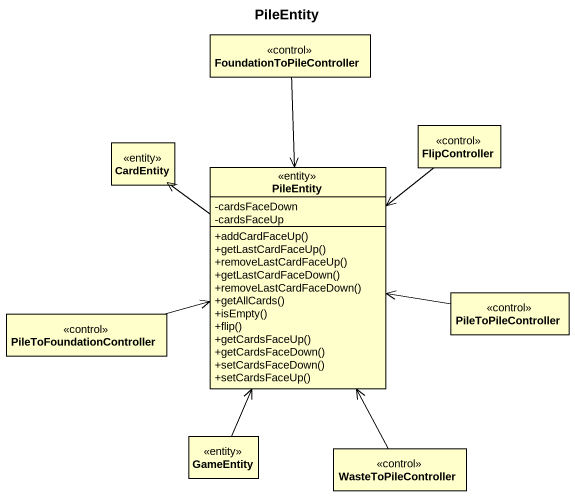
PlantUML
@startuml
title PileEntity
hide circle
hide empty members
skinparam classAttributeIconSize 0
class FoundationToPileController <<control>>
class CardEntity <<entity>>
class FlipController <<control>>
class PileEntity <<entity>> {
  -cardsFaceDown
  -cardsFaceUp
  +addCardFaceUp()
  +getLastCardFaceUp()
  +removeLastCardFaceUp()
  +getLastCardFaceDown()
  +removeLastCardFaceDown()
  +getAllCards()
  +isEmpty()
  +flip()
  +getCardsFaceUp()
  +getCardsFaceDown()
  +setCardsFaceDown()
  +setCardsFaceUp()
}
class PileToFoundationController <<control>>
class PileToPileController <<control>>
class GameEntity <<entity>>
class WasteToPileController <<control>>
FoundationToPileController --> PileEntity
FlipController --> PileEntity
PileEntity -up-> CardEntity
PileToFoundationController -right-> PileEntity
PileToPileController -left-> PileEntity
GameEntity -up-> PileEntity
WasteToPileController -up-> PileEntity
@enduml
